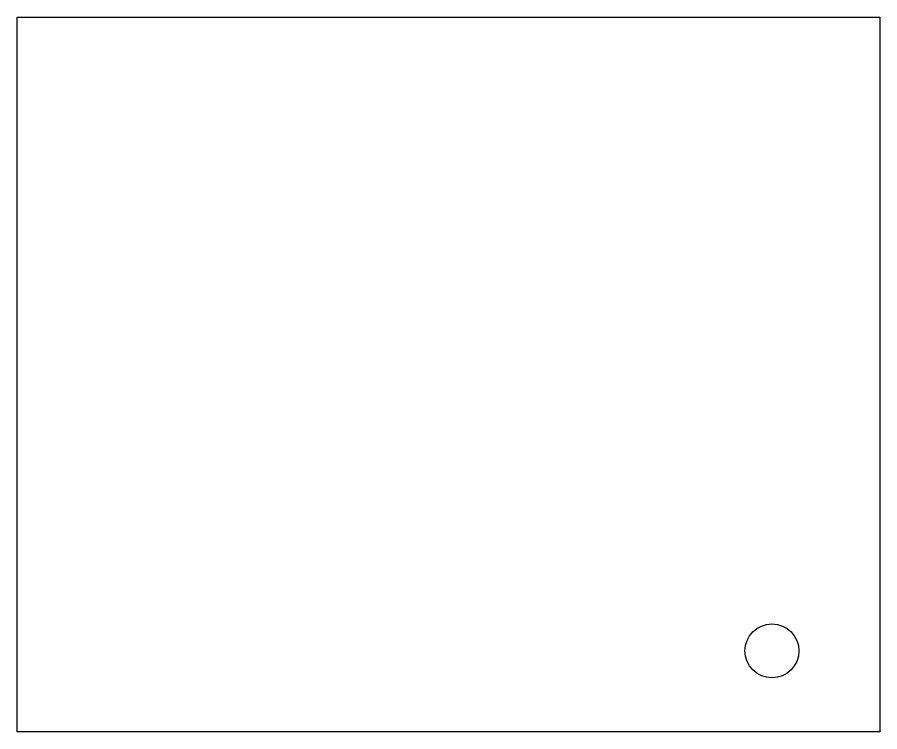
# Model space of a CAD drawing. Header units: millimetres. Extents: x -1 to 131, y 28 to 94.
# Drawn here: x 108.226 to 111.426, y 45.775 to 48.425 of the extents above; entities that cross this region are included whole.
import ezdxf

# ---------------------------------------------------------------- set-up
doc = ezdxf.new("R2010")
doc.units = ezdxf.units.MM
doc.header["$LTSCALE"] = 1.21
doc.header["$MEASUREMENT"] = 0
doc.layers.get('0').update_dxf_attribs({"linetype": 'CONTINUOUS'})

msp = doc.modelspace()

# ---------------------------------------------------------------- linework, layer by layer
at = {"color": 7, "linetype": 'Continuous'}
for p, q in [((108.2262, 45.7751), (108.2262, 48.4251)), ((108.2262, 48.4251), (111.4262, 48.4251)), ((111.4262, 48.4251), (111.4262, 45.7751)), ((111.4262, 45.7751), (108.2262, 45.7751))]:
    msp.add_line(p, q, dxfattribs=at)
msp.add_circle((111.0262, 46.0751), 0.1, dxfattribs=at)

doc.saveas('drawing.dxf')
